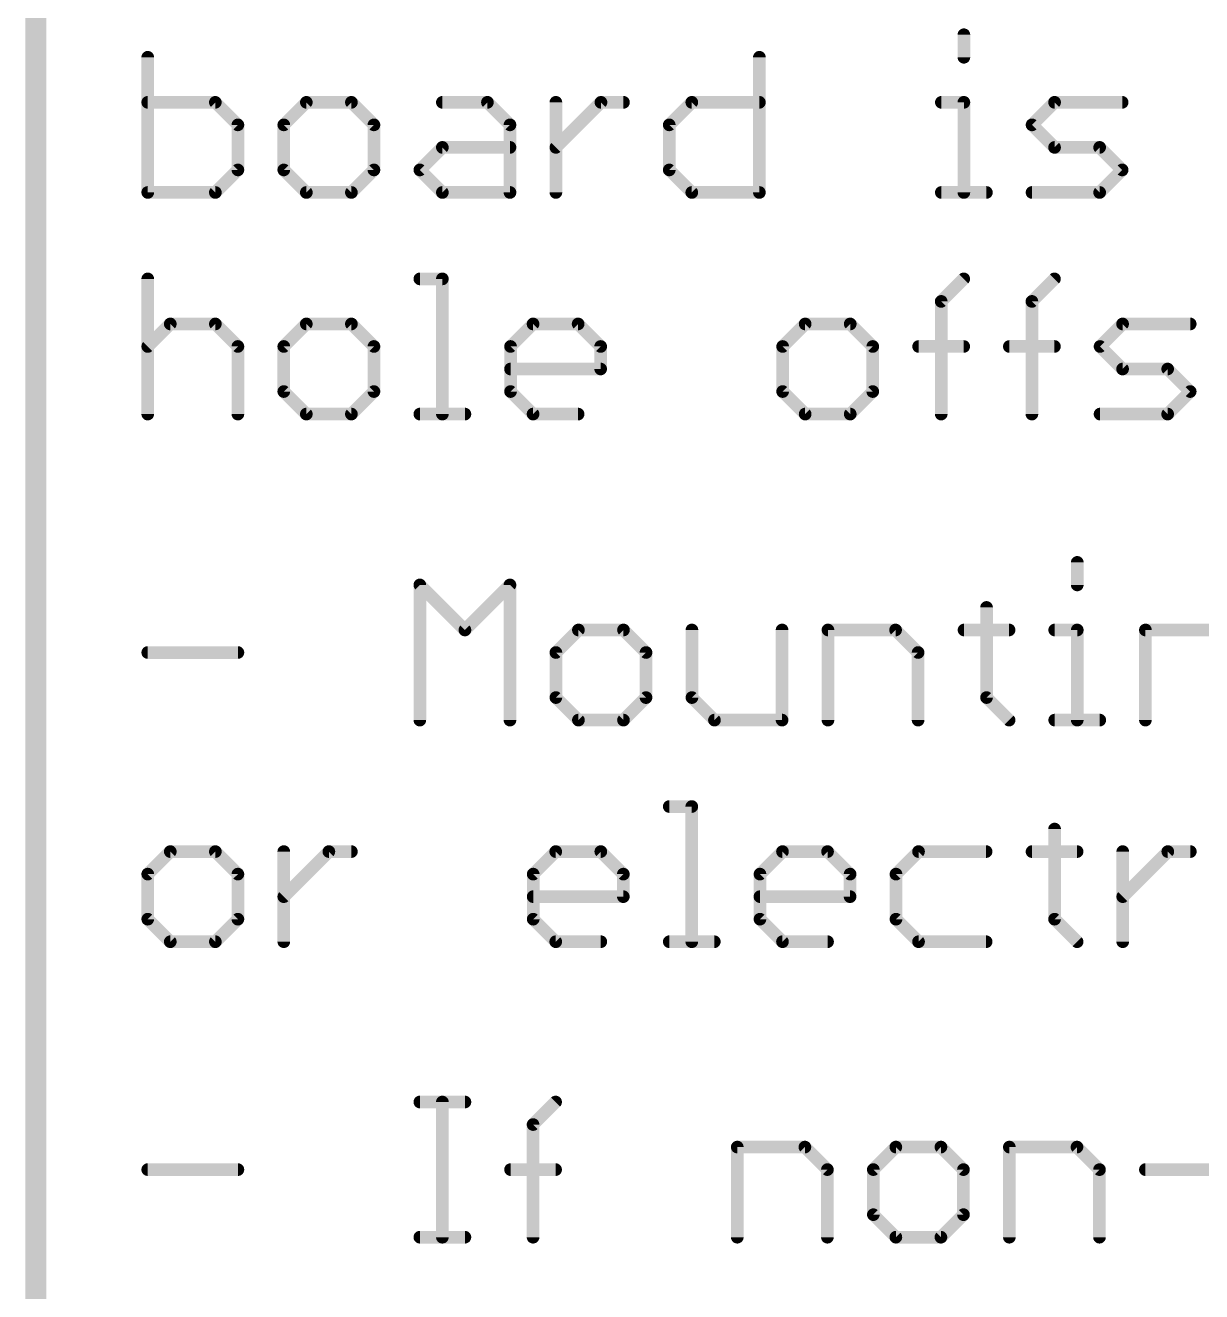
# Model space of a CAD drawing. Extents: x -1 to 129, y -23 to 41.
# Drawn here: x 78.26 to 92.42, y 10.48 to 25.72 of the extents above; entities that cross this region are included whole.
import ezdxf

# ---------------------------------------------------------------- set-up
doc = ezdxf.new("R2010")
doc.units = 0
doc.layers.add('51', color=53, linetype='CONTINUOUS')

msp = doc.modelspace()

# ---------------------------------------------------------------- linework, layer by layer
at = {"layer": '51'}
for points, const_width in [([(78.39, 36.21), (78.39, -13.16)], 0.254), ([(89.5574, 25.6114), (89.5574, 25.3402)], 0.1524), ([(79.7362, 25.3402), (79.7362, 23.7132)], 0.1524), ([(87.0966, 25.3402), (87.0966, 23.7132)], 0.1524), ([(80.5497, 24.7979), (79.7362, 24.7979)], 0.1524), ([(80.8209, 24.5267), (80.5497, 24.7979)], 0.1524), ([(81.6445, 24.7979), (81.3734, 24.5267)], 0.1524), ([(82.1869, 24.7979), (81.6445, 24.7979)], 0.1524), ([(82.458, 24.5267), (82.1869, 24.7979)], 0.1524), ([(83.2817, 24.7979), (83.824, 24.7979)], 0.1524), ([(83.824, 24.7979), (84.0952, 24.5267)], 0.1524), ([(84.6477, 23.7132), (84.6477, 24.7979)], 0.1524), ([(84.6477, 24.2555), (85.19, 24.7979)], 0.1524), ([(85.19, 24.7979), (85.4612, 24.7979)], 0.1524), ([(86.012, 24.5267), (86.2831, 24.7979)], 0.1524), ([(86.2831, 24.7979), (87.0966, 24.7979)], 0.1524), ([(89.2863, 24.7979), (89.5574, 24.7979)], 0.1524), ([(89.5574, 24.7979), (89.5574, 23.7132)], 0.1524), ([(90.3777, 24.5267), (90.6489, 24.7979)], 0.1524), ([(90.6489, 24.7979), (91.4624, 24.7979)], 0.1524), ([(80.8209, 23.9844), (80.8209, 24.5267)], 0.1524), ([(81.3734, 24.5267), (81.3734, 23.9844)], 0.1524), ([(82.458, 23.9844), (82.458, 24.5267)], 0.1524), ([(84.0952, 24.5267), (84.0952, 23.7132)], 0.1524), ([(86.012, 23.9844), (86.012, 24.5267)], 0.1524), ([(90.6489, 24.2555), (90.3777, 24.5267)], 0.1524), ([(83.0105, 23.9844), (83.2817, 24.2555)], 0.1524), ([(83.2817, 24.2555), (84.0952, 24.2555)], 0.1524), ([(91.1912, 24.2555), (90.6489, 24.2555)], 0.1524), ([(91.4624, 23.9844), (91.1912, 24.2555)], 0.1524), ([(80.5497, 23.7132), (80.8209, 23.9844)], 0.1524), ([(81.3734, 23.9844), (81.6445, 23.7132)], 0.1524), ([(82.1869, 23.7132), (82.458, 23.9844)], 0.1524), ([(83.2817, 23.7132), (83.0105, 23.9844)], 0.1524), ([(86.2831, 23.7132), (86.012, 23.9844)], 0.1524), ([(91.1912, 23.7132), (91.4624, 23.9844)], 0.1524), ([(79.7362, 23.7132), (80.5497, 23.7132)], 0.1524), ([(81.6445, 23.7132), (82.1869, 23.7132)], 0.1524), ([(84.0952, 23.7132), (83.2817, 23.7132)], 0.1524), ([(87.0966, 23.7132), (86.2831, 23.7132)], 0.1524), ([(89.2863, 23.7132), (89.8286, 23.7132)], 0.1524), ([(90.3777, 23.7132), (91.1912, 23.7132)], 0.1524), ([(79.7362, 22.6732), (79.7362, 21.0462)], 0.1524), ([(83.0105, 22.6732), (83.2817, 22.6732)], 0.1524), ([(83.2817, 22.6732), (83.2817, 21.0462)], 0.1524), ([(89.2846, 22.402), (89.5557, 22.6732)], 0.1524), ([(90.376, 22.402), (90.6472, 22.6732)], 0.1524), ([(89.2846, 21.0462), (89.2846, 22.402)], 0.1524), ([(90.376, 21.0462), (90.376, 22.402)], 0.1524), ([(79.7362, 21.8597), (80.0074, 22.1309)], 0.1524), ([(80.0074, 22.1309), (80.5497, 22.1309)], 0.1524), ([(80.5497, 22.1309), (80.8209, 21.8597)], 0.1524), ([(81.6445, 22.1309), (81.3734, 21.8597)], 0.1524), ([(82.1869, 22.1309), (81.6445, 22.1309)], 0.1524), ([(82.458, 21.8597), (82.1869, 22.1309)], 0.1524), ([(84.102, 21.8597), (84.3731, 22.1309)], 0.1524), ([(84.3731, 22.1309), (84.9154, 22.1309)], 0.1524), ([(84.9154, 22.1309), (85.1866, 21.8597)], 0.1524), ([(87.6474, 22.1309), (87.3763, 21.8597)], 0.1524), ([(88.1898, 22.1309), (87.6474, 22.1309)], 0.1524), ([(88.4609, 21.8597), (88.1898, 22.1309)], 0.1524), ([(91.1963, 21.8597), (91.4675, 22.1309)], 0.1524), ([(91.4675, 22.1309), (92.281, 22.1309)], 0.1524), ([(80.8209, 21.8597), (80.8209, 21.0462)], 0.1524), ([(81.3734, 21.8597), (81.3734, 21.3174)], 0.1524), ([(82.458, 21.3174), (82.458, 21.8597)], 0.1524), ([(84.102, 21.3174), (84.102, 21.8597)], 0.1524), ([(85.1866, 21.8597), (85.1866, 21.5885)], 0.1524), ([(87.3763, 21.8597), (87.3763, 21.3174)], 0.1524), ([(88.4609, 21.3174), (88.4609, 21.8597)], 0.1524), ([(89.0134, 21.8597), (89.5557, 21.8597)], 0.1524), ([(90.1049, 21.8597), (90.6472, 21.8597)], 0.1524), ([(91.4675, 21.5885), (91.1963, 21.8597)], 0.1524), ([(85.1866, 21.5885), (84.102, 21.5885)], 0.1524), ([(92.0098, 21.5885), (91.4675, 21.5885)], 0.1524), ([(92.281, 21.3174), (92.0098, 21.5885)], 0.1524), ([(81.3734, 21.3174), (81.6445, 21.0462)], 0.1524), ([(82.1869, 21.0462), (82.458, 21.3174)], 0.1524), ([(84.3731, 21.0462), (84.102, 21.3174)], 0.1524), ([(87.3763, 21.3174), (87.6474, 21.0462)], 0.1524), ([(88.1898, 21.0462), (88.4609, 21.3174)], 0.1524), ([(92.0098, 21.0462), (92.281, 21.3174)], 0.1524), ([(81.6445, 21.0462), (82.1869, 21.0462)], 0.1524), ([(83.0105, 21.0462), (83.5528, 21.0462)], 0.1524), ([(84.9154, 21.0462), (84.3731, 21.0462)], 0.1524), ([(87.6474, 21.0462), (88.1898, 21.0462)], 0.1524), ([(91.1963, 21.0462), (92.0098, 21.0462)], 0.1524), ([(90.9217, 19.2614), (90.9217, 18.9902)], 0.1524), ([(83.0105, 17.3632), (83.0105, 18.9902)], 0.1524), ([(83.0105, 18.9902), (83.5528, 18.4479)], 0.1524), ([(83.5528, 18.4479), (84.0952, 18.9902)], 0.1524), ([(84.0952, 18.9902), (84.0952, 17.3632)], 0.1524), ([(89.8303, 18.719), (89.8303, 17.6344)], 0.1524), ([(84.9188, 18.4479), (84.6477, 18.1767)], 0.1524), ([(85.4612, 18.4479), (84.9188, 18.4479)], 0.1524), ([(85.7323, 18.1767), (85.4612, 18.4479)], 0.1524), ([(86.2848, 18.4479), (86.2848, 17.6344)], 0.1524), ([(87.3695, 17.3632), (87.3695, 18.4479)], 0.1524), ([(87.922, 17.3632), (87.922, 18.4479)], 0.1524), ([(87.922, 18.4479), (88.7355, 18.4479)], 0.1524), ([(88.7355, 18.4479), (89.0066, 18.1767)], 0.1524), ([(89.5591, 18.4479), (90.1015, 18.4479)], 0.1524), ([(90.6506, 18.4479), (90.9217, 18.4479)], 0.1524), ([(90.9217, 18.4479), (90.9217, 17.3632)], 0.1524), ([(91.742, 17.3632), (91.742, 18.4479)], 0.1524), ([(91.742, 18.4479), (92.5555, 18.4479)], 0.1524), ([(79.7362, 18.1767), (80.8209, 18.1767)], 0.1524), ([(84.6477, 18.1767), (84.6477, 17.6344)], 0.1524), ([(85.7323, 17.6344), (85.7323, 18.1767)], 0.1524), ([(89.0066, 18.1767), (89.0066, 17.3632)], 0.1524), ([(84.6477, 17.6344), (84.9188, 17.3632)], 0.1524), ([(85.4612, 17.3632), (85.7323, 17.6344)], 0.1524), ([(86.2848, 17.6344), (86.556, 17.3632)], 0.1524), ([(89.8303, 17.6344), (90.1015, 17.3632)], 0.1524), ([(84.9188, 17.3632), (85.4612, 17.3632)], 0.1524), ([(86.556, 17.3632), (87.3695, 17.3632)], 0.1524), ([(90.6506, 17.3632), (91.1929, 17.3632)], 0.1524), ([(86.012, 16.3232), (86.2831, 16.3232)], 0.1524), ([(86.2831, 16.3232), (86.2831, 14.6962)], 0.1524), ([(90.6489, 16.052), (90.6489, 14.9674)], 0.1524), ([(80.0074, 15.7809), (79.7362, 15.5097)], 0.1524), ([(80.5497, 15.7809), (80.0074, 15.7809)], 0.1524), ([(80.8209, 15.5097), (80.5497, 15.7809)], 0.1524), ([(81.3734, 14.6962), (81.3734, 15.7809)], 0.1524), ([(81.3734, 15.2385), (81.9157, 15.7809)], 0.1524), ([(81.9157, 15.7809), (82.1869, 15.7809)], 0.1524), ([(84.3748, 15.5097), (84.646, 15.7809)], 0.1524), ([(84.646, 15.7809), (85.1883, 15.7809)], 0.1524), ([(85.1883, 15.7809), (85.4595, 15.5097)], 0.1524), ([(87.1034, 15.5097), (87.3746, 15.7809)], 0.1524), ([(87.3746, 15.7809), (87.9169, 15.7809)], 0.1524), ([(87.9169, 15.7809), (88.1881, 15.5097)], 0.1524), ([(89.0117, 15.7809), (88.7406, 15.5097)], 0.1524), ([(89.8252, 15.7809), (89.0117, 15.7809)], 0.1524), ([(90.3777, 15.7809), (90.92, 15.7809)], 0.1524), ([(91.4692, 14.6962), (91.4692, 15.7809)], 0.1524), ([(91.4692, 15.2385), (92.0115, 15.7809)], 0.1524), ([(92.0115, 15.7809), (92.2826, 15.7809)], 0.1524), ([(79.7362, 15.5097), (79.7362, 14.9674)], 0.1524), ([(80.8209, 14.9674), (80.8209, 15.5097)], 0.1524), ([(84.3748, 14.9674), (84.3748, 15.5097)], 0.1524), ([(85.4595, 15.5097), (85.4595, 15.2385)], 0.1524), ([(87.1034, 14.9674), (87.1034, 15.5097)], 0.1524), ([(88.1881, 15.5097), (88.1881, 15.2385)], 0.1524), ([(88.7406, 15.5097), (88.7406, 14.9674)], 0.1524), ([(85.4595, 15.2385), (84.3748, 15.2385)], 0.1524), ([(88.1881, 15.2385), (87.1034, 15.2385)], 0.1524), ([(79.7362, 14.9674), (80.0074, 14.6962)], 0.1524), ([(80.5497, 14.6962), (80.8209, 14.9674)], 0.1524), ([(84.646, 14.6962), (84.3748, 14.9674)], 0.1524), ([(87.3746, 14.6962), (87.1034, 14.9674)], 0.1524), ([(88.7406, 14.9674), (89.0117, 14.6962)], 0.1524), ([(90.6489, 14.9674), (90.92, 14.6962)], 0.1524), ([(80.0074, 14.6962), (80.5497, 14.6962)], 0.1524), ([(85.1883, 14.6962), (84.646, 14.6962)], 0.1524), ([(86.012, 14.6962), (86.5543, 14.6962)], 0.1524), ([(87.9169, 14.6962), (87.3746, 14.6962)], 0.1524), ([(89.0117, 14.6962), (89.8252, 14.6962)], 0.1524), ([(83.0105, 12.7672), (83.5528, 12.7672)], 0.1524), ([(83.2817, 11.1402), (83.2817, 12.7672)], 0.1524), ([(84.3731, 12.496), (84.6443, 12.7672)], 0.1524), ([(84.3731, 11.1402), (84.3731, 12.496)], 0.1524), ([(86.8305, 11.1402), (86.8305, 12.2249)], 0.1524), ([(86.8305, 12.2249), (87.644, 12.2249)], 0.1524), ([(87.644, 12.2249), (87.9152, 11.9537)], 0.1524), ([(88.7389, 12.2249), (88.4677, 11.9537)], 0.1524), ([(89.2812, 12.2249), (88.7389, 12.2249)], 0.1524), ([(89.5524, 11.9537), (89.2812, 12.2249)], 0.1524), ([(90.1049, 11.1402), (90.1049, 12.2249)], 0.1524), ([(90.1049, 12.2249), (90.9184, 12.2249)], 0.1524), ([(90.9184, 12.2249), (91.1895, 11.9537)], 0.1524), ([(79.7362, 11.9537), (80.8209, 11.9537)], 0.1524), ([(84.102, 11.9537), (84.6443, 11.9537)], 0.1524), ([(87.9152, 11.9537), (87.9152, 11.1402)], 0.1524), ([(88.4677, 11.9537), (88.4677, 11.4114)], 0.1524), ([(89.5524, 11.4114), (89.5524, 11.9537)], 0.1524), ([(91.1895, 11.9537), (91.1895, 11.1402)], 0.1524), ([(91.742, 11.9537), (92.8267, 11.9537)], 0.1524), ([(88.4677, 11.4114), (88.7389, 11.1402)], 0.1524), ([(89.2812, 11.1402), (89.5524, 11.4114)], 0.1524), ([(83.0105, 11.1402), (83.5528, 11.1402)], 0.1524), ([(88.7389, 11.1402), (89.2812, 11.1402)], 0.1524)]:
    msp.add_lwpolyline(points, dxfattribs=dict(at, const_width=const_width))
at = {"layer": '51', "const_width": 0.0762}
for points in [[(89.5955, 25.6114, 1), (89.5193, 25.6114)], [(79.7743, 25.3402, 1), (79.6981, 25.3402)], [(87.1347, 25.3402, 1), (87.0585, 25.3402)], [(89.5193, 25.3402, 1), (89.5955, 25.3402)], [(79.7362, 24.836, 1), (79.7362, 24.7598)], [(80.5766, 24.8248, 1), (80.5228, 24.7709)], [(80.5497, 24.7598, 1), (80.5497, 24.836)], [(81.6445, 24.836, 1), (81.6445, 24.7598)], [(81.6715, 24.7709, 1), (81.6176, 24.8248)], [(82.2138, 24.8248, 1), (82.1599, 24.7709)], [(82.1869, 24.7598, 1), (82.1869, 24.836)], [(83.2817, 24.836, 1), (83.2817, 24.7598)], [(83.8509, 24.8248, 1), (83.7971, 24.7709)], [(83.824, 24.7598, 1), (83.824, 24.836)], [(84.6858, 24.7979, 1), (84.6096, 24.7979)], [(85.19, 24.836, 1), (85.19, 24.7598)], [(85.2169, 24.7709, 1), (85.1631, 24.8248)], [(85.4612, 24.7598, 1), (85.4612, 24.836)], [(86.2831, 24.836, 1), (86.2831, 24.7598)], [(86.3101, 24.7709, 1), (86.2562, 24.8248)], [(87.0966, 24.7598, 1), (87.0966, 24.836)], [(89.2863, 24.836, 1), (89.2863, 24.7598)], [(89.5955, 24.7979, 1), (89.5193, 24.7979)], [(89.5574, 24.7598, 1), (89.5574, 24.836)], [(90.6489, 24.836, 1), (90.6489, 24.7598)], [(90.6758, 24.7709, 1), (90.6219, 24.8248)], [(91.4624, 24.7598, 1), (91.4624, 24.836)], [(80.859, 24.5267, 1), (80.7828, 24.5267)], [(80.7939, 24.4998, 1), (80.8478, 24.5536)], [(81.4115, 24.5267, 1), (81.3353, 24.5267)], [(81.3464, 24.5536, 1), (81.4003, 24.4998)], [(82.4961, 24.5267, 1), (82.4199, 24.5267)], [(82.4311, 24.4998, 1), (82.485, 24.5536)], [(84.1333, 24.5267, 1), (84.0571, 24.5267)], [(84.0682, 24.4998, 1), (84.1221, 24.5536)], [(86.0501, 24.5267, 1), (85.9739, 24.5267)], [(85.985, 24.5536, 1), (86.0389, 24.4998)], [(90.4047, 24.5536, 1), (90.3508, 24.4998)], [(90.3508, 24.5536, 1), (90.4047, 24.4998)], [(83.2817, 24.2936, 1), (83.2817, 24.2174)], [(83.3086, 24.2286, 1), (83.2547, 24.2825)], [(84.0952, 24.2174, 1), (84.0952, 24.2936)], [(84.6207, 24.2825, 1), (84.6746, 24.2286)], [(90.6489, 24.2936, 1), (90.6489, 24.2174)], [(90.6219, 24.2286, 1), (90.6758, 24.2825)], [(91.2182, 24.2825, 1), (91.1643, 24.2286)], [(91.1912, 24.2174, 1), (91.1912, 24.2936)], [(80.7828, 23.9844, 1), (80.859, 23.9844)], [(80.8478, 23.9574, 1), (80.7939, 24.0113)], [(81.4003, 24.0113, 1), (81.3464, 23.9574)], [(81.3353, 23.9844, 1), (81.4115, 23.9844)], [(82.4199, 23.9844, 1), (82.4961, 23.9844)], [(82.485, 23.9574, 1), (82.4311, 24.0113)], [(83.0375, 24.0113, 1), (82.9836, 23.9574)], [(82.9836, 24.0113, 1), (83.0375, 23.9574)], [(86.0389, 24.0113, 1), (85.985, 23.9574)], [(85.9739, 23.9844, 1), (86.0501, 23.9844)], [(91.4893, 23.9574, 1), (91.4354, 24.0113)], [(91.4354, 23.9574, 1), (91.4893, 24.0113)], [(79.7362, 23.7513, 1), (79.7362, 23.6751)], [(80.5228, 23.7401, 1), (80.5766, 23.6863)], [(80.5497, 23.6751, 1), (80.5497, 23.7513)], [(81.6445, 23.7513, 1), (81.6445, 23.6751)], [(81.6176, 23.6863, 1), (81.6715, 23.7401)], [(82.1599, 23.7401, 1), (82.2138, 23.6863)], [(82.1869, 23.6751, 1), (82.1869, 23.7513)], [(83.2817, 23.7513, 1), (83.2817, 23.6751)], [(83.2547, 23.6863, 1), (83.3086, 23.7401)], [(84.0952, 23.6751, 1), (84.0952, 23.7513)], [(86.2831, 23.7513, 1), (86.2831, 23.6751)], [(86.2562, 23.6863, 1), (86.3101, 23.7401)], [(87.0966, 23.6751, 1), (87.0966, 23.7513)], [(89.2863, 23.7513, 1), (89.2863, 23.6751)], [(89.8286, 23.6751, 1), (89.8286, 23.7513)], [(90.3777, 23.7513, 1), (90.3777, 23.6751)], [(91.1643, 23.7401, 1), (91.2181, 23.6863)], [(91.1912, 23.6751, 1), (91.1912, 23.7513)], [(79.6981, 23.7132, 1), (79.7743, 23.7132)], [(84.0571, 23.7132, 1), (84.1333, 23.7132)], [(84.6096, 23.7132, 1), (84.6858, 23.7132)], [(87.0585, 23.7132, 1), (87.1347, 23.7132)], [(89.5193, 23.7132, 1), (89.5955, 23.7132)], [(79.7743, 22.6732, 1), (79.6981, 22.6732)], [(83.0105, 22.7113, 1), (83.0105, 22.6351)], [(83.3198, 22.6732, 1), (83.2436, 22.6732)], [(83.2817, 22.6351, 1), (83.2817, 22.7113)], [(89.5827, 22.6462, 1), (89.5288, 22.7001)], [(90.6741, 22.6462, 1), (90.6202, 22.7001)], [(89.2576, 22.429, 1), (89.3115, 22.3751)], [(89.3227, 22.402, 1), (89.2465, 22.402)], [(90.4141, 22.402, 1), (90.3379, 22.402)], [(90.3491, 22.429, 1), (90.403, 22.3751)], [(80.0074, 22.169, 1), (80.0074, 22.0928)], [(80.0343, 22.1039, 1), (79.9804, 22.1578)], [(80.5766, 22.1578, 1), (80.5228, 22.1039)], [(80.5497, 22.0928, 1), (80.5497, 22.169)], [(81.6445, 22.169, 1), (81.6445, 22.0928)], [(81.6715, 22.1039, 1), (81.6176, 22.1578)], [(82.2138, 22.1578, 1), (82.1599, 22.1039)], [(82.1869, 22.0928, 1), (82.1869, 22.169)], [(84.3731, 22.169, 1), (84.3731, 22.0928)], [(84.4001, 22.1039, 1), (84.3462, 22.1578)], [(84.9424, 22.1578, 1), (84.8885, 22.1039)], [(84.9154, 22.0928, 1), (84.9154, 22.169)], [(87.6474, 22.169, 1), (87.6474, 22.0928)], [(87.6744, 22.1039, 1), (87.6205, 22.1578)], [(88.2167, 22.1578, 1), (88.1628, 22.1039)], [(88.1898, 22.0928, 1), (88.1898, 22.169)], [(91.4675, 22.169, 1), (91.4675, 22.0928)], [(91.4944, 22.1039, 1), (91.4405, 22.1578)], [(92.281, 22.0928, 1), (92.281, 22.169)], [(79.7093, 21.8866, 1), (79.7631, 21.8328)], [(80.859, 21.8597, 1), (80.7828, 21.8597)], [(80.7939, 21.8328, 1), (80.8478, 21.8866)], [(81.4115, 21.8597, 1), (81.3353, 21.8597)], [(81.3464, 21.8866, 1), (81.4003, 21.8328)], [(82.4961, 21.8597, 1), (82.4199, 21.8597)], [(82.4311, 21.8328, 1), (82.485, 21.8866)], [(84.1401, 21.8597, 1), (84.0639, 21.8597)], [(84.075, 21.8866, 1), (84.1289, 21.8328)], [(85.2247, 21.8597, 1), (85.1485, 21.8597)], [(85.1597, 21.8328, 1), (85.2136, 21.8866)], [(87.4144, 21.8597, 1), (87.3382, 21.8597)], [(87.3493, 21.8866, 1), (87.4032, 21.8328)], [(88.499, 21.8597, 1), (88.4228, 21.8597)], [(88.434, 21.8328, 1), (88.4879, 21.8866)], [(89.0134, 21.8978, 1), (89.0134, 21.8216)], [(89.5557, 21.8216, 1), (89.5557, 21.8978)], [(90.1049, 21.8978, 1), (90.1049, 21.8216)], [(90.6472, 21.8216, 1), (90.6472, 21.8978)], [(91.2232, 21.8866, 1), (91.1694, 21.8328)], [(91.1694, 21.8866, 1), (91.2232, 21.8328)], [(84.102, 21.6266, 1), (84.102, 21.5504)], [(85.1866, 21.5504, 1), (85.1866, 21.6266)], [(91.4675, 21.6266, 1), (91.4675, 21.5504)], [(91.4405, 21.5616, 1), (91.4944, 21.6155)], [(92.0367, 21.6155, 1), (91.9828, 21.5616)], [(92.0098, 21.5504, 1), (92.0098, 21.6266)], [(85.1485, 21.5885, 1), (85.2247, 21.5885)], [(81.4003, 21.3443, 1), (81.3464, 21.2904)], [(81.3353, 21.3174, 1), (81.4115, 21.3174)], [(82.4199, 21.3174, 1), (82.4961, 21.3174)], [(82.485, 21.2904, 1), (82.4311, 21.3443)], [(84.1289, 21.3443, 1), (84.075, 21.2904)], [(84.0639, 21.3174, 1), (84.1401, 21.3174)], [(87.4032, 21.3443, 1), (87.3493, 21.2904)], [(87.3382, 21.3174, 1), (87.4144, 21.3174)], [(88.4228, 21.3174, 1), (88.499, 21.3174)], [(88.4879, 21.2904, 1), (88.434, 21.3443)], [(92.3079, 21.2904, 1), (92.254, 21.3443)], [(92.254, 21.2904, 1), (92.3079, 21.3443)], [(79.6981, 21.0462, 1), (79.7743, 21.0462)], [(80.7828, 21.0462, 1), (80.859, 21.0462)], [(81.6445, 21.0843, 1), (81.6445, 21.0081)], [(81.6176, 21.0193, 1), (81.6715, 21.0731)], [(82.1599, 21.0731, 1), (82.2138, 21.0193)], [(82.1869, 21.0081, 1), (82.1869, 21.0843)], [(83.0105, 21.0843, 1), (83.0105, 21.0081)], [(83.2436, 21.0462, 1), (83.3198, 21.0462)], [(83.5528, 21.0081, 1), (83.5528, 21.0843)], [(84.3731, 21.0843, 1), (84.3731, 21.0081)], [(84.3462, 21.0193, 1), (84.4001, 21.0731)], [(84.9154, 21.0081, 1), (84.9154, 21.0843)], [(87.6474, 21.0843, 1), (87.6474, 21.0081)], [(87.6205, 21.0193, 1), (87.6744, 21.0731)], [(88.1628, 21.0731, 1), (88.2167, 21.0193)], [(88.1898, 21.0081, 1), (88.1898, 21.0843)], [(89.2465, 21.0462, 1), (89.3227, 21.0462)], [(90.3379, 21.0462, 1), (90.4141, 21.0462)], [(91.1963, 21.0843, 1), (91.1963, 21.0081)], [(91.9828, 21.0731, 1), (92.0367, 21.0193)], [(92.0098, 21.0081, 1), (92.0098, 21.0843)], [(90.9598, 19.2614, 1), (90.8836, 19.2614)], [(83.0486, 18.9902, 1), (82.9724, 18.9902)], [(83.0375, 19.0171, 1), (82.9836, 18.9632)], [(84.1333, 18.9902, 1), (84.0571, 18.9902)], [(84.1221, 18.9632, 1), (84.0682, 19.0171)], [(90.8836, 18.9902, 1), (90.9598, 18.9902)], [(89.8684, 18.719, 1), (89.7922, 18.719)], [(83.5259, 18.4748, 1), (83.5798, 18.4209)], [(83.5259, 18.4209, 1), (83.5798, 18.4748)], [(84.9188, 18.486, 1), (84.9188, 18.4098)], [(84.9458, 18.4209, 1), (84.8919, 18.4748)], [(85.4881, 18.4748, 1), (85.4342, 18.4209)], [(85.4612, 18.4098, 1), (85.4612, 18.486)], [(86.3229, 18.4479, 1), (86.2467, 18.4479)], [(87.4076, 18.4479, 1), (87.3314, 18.4479)], [(87.9601, 18.4479, 1), (87.8839, 18.4479)], [(87.922, 18.486, 1), (87.922, 18.4098)], [(88.7624, 18.4748, 1), (88.7085, 18.4209)], [(88.7355, 18.4098, 1), (88.7355, 18.486)], [(89.5591, 18.486, 1), (89.5591, 18.4098)], [(90.1015, 18.4098, 1), (90.1015, 18.486)], [(90.6506, 18.486, 1), (90.6506, 18.4098)], [(90.9598, 18.4479, 1), (90.8836, 18.4479)], [(90.9217, 18.4098, 1), (90.9217, 18.486)], [(91.7801, 18.4479, 1), (91.7039, 18.4479)], [(91.742, 18.486, 1), (91.742, 18.4098)], [(79.7362, 18.2148, 1), (79.7362, 18.1386)], [(80.8209, 18.1386, 1), (80.8209, 18.2148)], [(84.6858, 18.1767, 1), (84.6096, 18.1767)], [(84.6207, 18.2036, 1), (84.6746, 18.1498)], [(85.7704, 18.1767, 1), (85.6942, 18.1767)], [(85.7054, 18.1498, 1), (85.7593, 18.2036)], [(89.0447, 18.1767, 1), (88.9685, 18.1767)], [(88.9797, 18.1498, 1), (89.0336, 18.2036)], [(84.6746, 17.6613, 1), (84.6207, 17.6074)], [(85.7593, 17.6074, 1), (85.7054, 17.6613)], [(86.3118, 17.6613, 1), (86.2579, 17.6074)], [(89.8572, 17.6613, 1), (89.8034, 17.6074)], [(84.6096, 17.6344, 1), (84.6858, 17.6344)], [(85.6942, 17.6344, 1), (85.7704, 17.6344)], [(86.2467, 17.6344, 1), (86.3229, 17.6344)], [(89.7922, 17.6344, 1), (89.8684, 17.6344)], [(82.9724, 17.3632, 1), (83.0486, 17.3632)], [(84.0571, 17.3632, 1), (84.1333, 17.3632)], [(84.9188, 17.4013, 1), (84.9188, 17.3251)], [(84.8919, 17.3363, 1), (84.9458, 17.3901)], [(85.4342, 17.3901, 1), (85.4881, 17.3363)], [(85.4612, 17.3251, 1), (85.4612, 17.4013)], [(86.556, 17.4013, 1), (86.556, 17.3251)], [(86.529, 17.3363, 1), (86.5829, 17.3901)], [(87.3314, 17.3632, 1), (87.4076, 17.3632)], [(87.3695, 17.3251, 1), (87.3695, 17.4013)], [(87.8839, 17.3632, 1), (87.9601, 17.3632)], [(88.9685, 17.3632, 1), (89.0447, 17.3632)], [(90.0745, 17.3363, 1), (90.1284, 17.3901)], [(90.6506, 17.4013, 1), (90.6506, 17.3251)], [(90.8836, 17.3632, 1), (90.9598, 17.3632)], [(91.1929, 17.3251, 1), (91.1929, 17.4013)], [(91.7039, 17.3632, 1), (91.7801, 17.3632)], [(86.012, 16.3613, 1), (86.012, 16.2851)], [(86.3212, 16.3232, 1), (86.245, 16.3232)], [(86.2831, 16.2851, 1), (86.2831, 16.3613)], [(90.687, 16.052, 1), (90.6108, 16.052)], [(80.0074, 15.819, 1), (80.0074, 15.7428)], [(80.0343, 15.7539, 1), (79.9804, 15.8078)], [(80.5766, 15.8078, 1), (80.5228, 15.7539)], [(80.5497, 15.7428, 1), (80.5497, 15.819)], [(81.4115, 15.7809, 1), (81.3353, 15.7809)], [(81.9157, 15.819, 1), (81.9157, 15.7428)], [(81.9426, 15.7539, 1), (81.8887, 15.8078)], [(82.1869, 15.7428, 1), (82.1869, 15.819)], [(84.646, 15.819, 1), (84.646, 15.7428)], [(84.6729, 15.7539, 1), (84.619, 15.8078)], [(85.2152, 15.8078, 1), (85.1614, 15.7539)], [(85.1883, 15.7428, 1), (85.1883, 15.819)], [(87.3746, 15.819, 1), (87.3746, 15.7428)], [(87.4015, 15.7539, 1), (87.3476, 15.8078)], [(87.9438, 15.8078, 1), (87.89, 15.7539)], [(87.9169, 15.7428, 1), (87.9169, 15.819)], [(89.0117, 15.819, 1), (89.0117, 15.7428)], [(89.0387, 15.7539, 1), (88.9848, 15.8078)], [(89.8252, 15.7428, 1), (89.8252, 15.819)], [(90.3777, 15.819, 1), (90.3777, 15.7428)], [(90.92, 15.7428, 1), (90.92, 15.819)], [(91.5073, 15.7809, 1), (91.4311, 15.7809)], [(92.0115, 15.819, 1), (92.0115, 15.7428)], [(92.0384, 15.7539, 1), (91.9845, 15.8078)], [(92.2826, 15.7428, 1), (92.2826, 15.819)], [(79.7743, 15.5097, 1), (79.6981, 15.5097)], [(79.7093, 15.5366, 1), (79.7631, 15.4828)], [(80.859, 15.5097, 1), (80.7828, 15.5097)], [(80.7939, 15.4828, 1), (80.8478, 15.5366)], [(84.4129, 15.5097, 1), (84.3367, 15.5097)], [(84.3479, 15.5366, 1), (84.4018, 15.4828)], [(85.4976, 15.5097, 1), (85.4214, 15.5097)], [(85.4325, 15.4828, 1), (85.4864, 15.5366)], [(87.1415, 15.5097, 1), (87.0653, 15.5097)], [(87.0765, 15.5366, 1), (87.1303, 15.4828)], [(88.2262, 15.5097, 1), (88.15, 15.5097)], [(88.1611, 15.4828, 1), (88.215, 15.5366)], [(88.7787, 15.5097, 1), (88.7025, 15.5097)], [(88.7136, 15.5366, 1), (88.7675, 15.4828)], [(81.3464, 15.2655, 1), (81.4003, 15.2116)], [(84.3748, 15.2766, 1), (84.3748, 15.2004)], [(85.4214, 15.2385, 1), (85.4976, 15.2385)], [(85.4595, 15.2004, 1), (85.4595, 15.2766)], [(87.1034, 15.2766, 1), (87.1034, 15.2004)], [(88.15, 15.2385, 1), (88.2262, 15.2385)], [(88.1881, 15.2004, 1), (88.1881, 15.2766)], [(91.4422, 15.2655, 1), (91.4961, 15.2116)], [(79.7631, 14.9943, 1), (79.7093, 14.9404)], [(79.6981, 14.9674, 1), (79.7743, 14.9674)], [(80.7828, 14.9674, 1), (80.859, 14.9674)], [(80.8478, 14.9404, 1), (80.7939, 14.9943)], [(84.4018, 14.9943, 1), (84.3479, 14.9404)], [(84.3367, 14.9674, 1), (84.4129, 14.9674)], [(87.1303, 14.9943, 1), (87.0765, 14.9404)], [(87.0653, 14.9674, 1), (87.1415, 14.9674)], [(88.7675, 14.9943, 1), (88.7136, 14.9404)], [(88.7025, 14.9674, 1), (88.7787, 14.9674)], [(90.6758, 14.9943, 1), (90.6219, 14.9404)], [(90.6108, 14.9674, 1), (90.687, 14.9674)], [(80.0074, 14.7343, 1), (80.0074, 14.6581)], [(79.9804, 14.6693, 1), (80.0343, 14.7231)], [(80.5228, 14.7231, 1), (80.5766, 14.6693)], [(80.5497, 14.6581, 1), (80.5497, 14.7343)], [(81.3353, 14.6962, 1), (81.4115, 14.6962)], [(84.646, 14.7343, 1), (84.646, 14.6581)], [(84.619, 14.6693, 1), (84.6729, 14.7231)], [(85.1883, 14.6581, 1), (85.1883, 14.7343)], [(86.012, 14.7343, 1), (86.012, 14.6581)], [(86.245, 14.6962, 1), (86.3212, 14.6962)], [(86.5543, 14.6581, 1), (86.5543, 14.7343)], [(87.3746, 14.7343, 1), (87.3746, 14.6581)], [(87.3476, 14.6693, 1), (87.4015, 14.7231)], [(87.9169, 14.6581, 1), (87.9169, 14.7343)], [(89.0117, 14.7343, 1), (89.0117, 14.6581)], [(88.9848, 14.6693, 1), (89.0387, 14.7231)], [(89.8252, 14.6581, 1), (89.8252, 14.7343)], [(90.8931, 14.6693, 1), (90.947, 14.7231)], [(91.4311, 14.6962, 1), (91.5073, 14.6962)], [(83.0105, 12.8053, 1), (83.0105, 12.7291)], [(83.3198, 12.7672, 1), (83.2436, 12.7672)], [(83.5528, 12.7291, 1), (83.5528, 12.8053)], [(84.6712, 12.7402, 1), (84.6173, 12.7941)], [(84.4112, 12.496, 1), (84.335, 12.496)], [(84.3462, 12.523, 1), (84.4001, 12.4691)], [(86.8686, 12.2249, 1), (86.7924, 12.2249)], [(86.8305, 12.263, 1), (86.8305, 12.1868)], [(87.671, 12.2518, 1), (87.6171, 12.1979)], [(87.644, 12.1868, 1), (87.644, 12.263)], [(88.7389, 12.263, 1), (88.7389, 12.1868)], [(88.7658, 12.1979, 1), (88.7119, 12.2518)], [(89.3081, 12.2518, 1), (89.2543, 12.1979)], [(89.2812, 12.1868, 1), (89.2812, 12.263)], [(90.143, 12.2249, 1), (90.0668, 12.2249)], [(90.1049, 12.263, 1), (90.1049, 12.1868)], [(90.9453, 12.2518, 1), (90.8914, 12.1979)], [(90.9184, 12.1868, 1), (90.9184, 12.263)], [(79.7362, 11.9918, 1), (79.7362, 11.9156)], [(80.8209, 11.9156, 1), (80.8209, 11.9918)], [(84.102, 11.9918, 1), (84.102, 11.9156)], [(84.6443, 11.9156, 1), (84.6443, 11.9918)], [(87.9533, 11.9537, 1), (87.8771, 11.9537)], [(87.8883, 11.9268, 1), (87.9421, 11.9806)], [(88.5058, 11.9537, 1), (88.4296, 11.9537)], [(88.4408, 11.9806, 1), (88.4946, 11.9268)], [(89.5905, 11.9537, 1), (89.5143, 11.9537)], [(89.5254, 11.9268, 1), (89.5793, 11.9806)], [(91.2276, 11.9537, 1), (91.1514, 11.9537)], [(91.1626, 11.9268, 1), (91.2165, 11.9806)], [(91.742, 11.9918, 1), (91.742, 11.9156)], [(88.4946, 11.4383, 1), (88.4408, 11.3844)], [(88.4296, 11.4114, 1), (88.5058, 11.4114)], [(89.5143, 11.4114, 1), (89.5905, 11.4114)], [(89.5793, 11.3844, 1), (89.5254, 11.4383)], [(83.0105, 11.1783, 1), (83.0105, 11.1021)], [(83.2436, 11.1402, 1), (83.3198, 11.1402)], [(83.5528, 11.1021, 1), (83.5528, 11.1783)], [(84.335, 11.1402, 1), (84.4112, 11.1402)], [(86.7924, 11.1402, 1), (86.8686, 11.1402)], [(87.8771, 11.1402, 1), (87.9533, 11.1402)], [(88.7389, 11.1783, 1), (88.7389, 11.1021)], [(88.7119, 11.1133, 1), (88.7658, 11.1671)], [(89.2543, 11.1671, 1), (89.3081, 11.1133)], [(89.2812, 11.1021, 1), (89.2812, 11.1783)], [(90.0668, 11.1402, 1), (90.143, 11.1402)], [(91.1514, 11.1402, 1), (91.2276, 11.1402)]]:
    msp.add_lwpolyline(points, format="xyb", dxfattribs=at)

doc.saveas('drawing.dxf')
